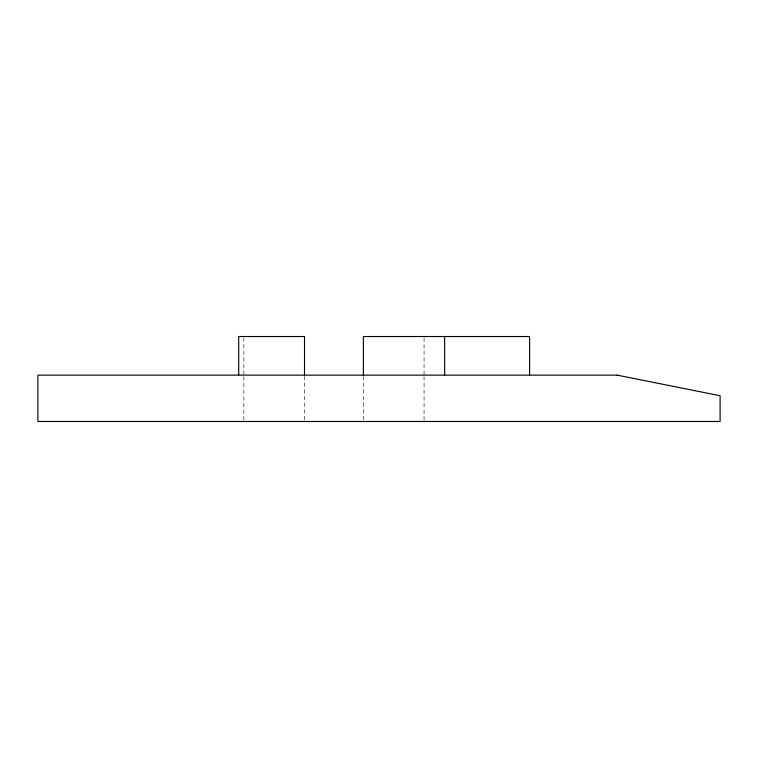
<?xml version="1.0" encoding="UTF-8"?>
<svg xmlns="http://www.w3.org/2000/svg" width="758" height="758" viewBox="0 0 758 758"><rect width="100%" height="100%" fill="white"/><g stroke="black" fill="none" stroke-linecap="round" stroke-linejoin="round"><path stroke-width="0.57" stroke-dasharray="3.79 2.84" d="M424.054 337.708L424.054 375.456M424.054 376.641L424.054 420.292M363.395 376.3L363.395 420.32M304.508 376.3L304.508 420.32M243.849 337.708L243.849 375.456M243.849 376.641L243.849 421.476"/><path stroke-width="1.14" d="M529.596 375.134L529.596 336.524L363.395 336.524L363.395 375.134M444.643 336.524L444.643 375.134M304.508 375.134L304.508 336.524L238.694 336.524L238.694 375.134M617.126 375.134L37.9 375.134L37.9 421.476L720.1 421.476L720.1 395.733L617.126 375.134"/></g></svg>
